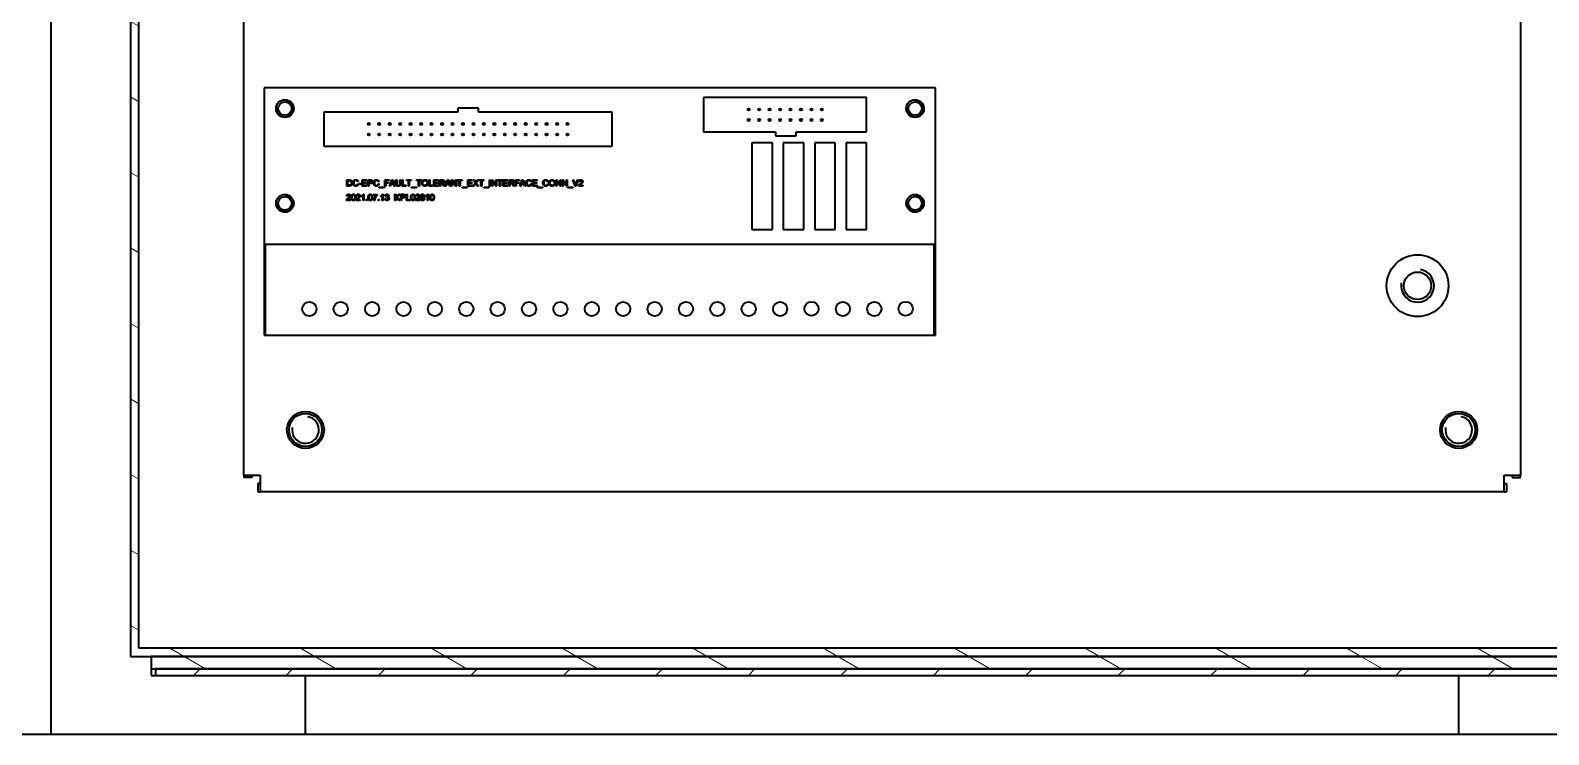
# Model space of a CAD drawing. Header units: millimetres. Extents: x 0 to 5945, y 0 to 4205.
# Drawn here: x 4190.6 to 4559.2, y 2599.4 to 2770.4 of the extents above; entities that cross this region are included whole.
import ezdxf

# ---------------------------------------------------------------- set-up
doc = ezdxf.new("R2010")
doc.units = ezdxf.units.MM
doc.header["$LTSCALE"] = 5
for name, color, linetype, lineweight in [('가시적인 것(ISO)', 3, 'Continuous', 40), ('가시적인 좁은 것(ISO)', 3, 'Continuous', 35), ('해치(ISO)', 7, 'Continuous', 18)]:
    doc.layers.add(name, color=color, linetype=linetype, lineweight=lineweight)
pattern_1 = [(150.00025, (0, 0), (-7.93744, -13.748187), [])]

msp = doc.modelspace()

# ---------------------------------------------------------------- hatches: boundary and pattern name
at = {"layer": '해치(ISO)'}
h = msp.add_hatch(dxfattribs=at)
h.set_pattern_fill('ANSI31', color=256, scale=127, angle=105.000246, style=0)
h.set_pattern_definition(pattern_1)
h.paths.add_polyline_path([(4214.8856, 3298.3703), (4214.8856, 2618.3703), (4219.8856, 2618.3703), (4574.8856, 2618.3703), (4579.8856, 2618.3703), (4579.8856, 3298.3703)])
h.paths.add_polyline_path([(4567.8856, 2661.5226), (4577.8856, 2661.5226), (4577.8856, 2620.3703), (4216.8856, 2620.3703), (4216.8856, 3296.3703), (4577.8856, 3296.3703), (4577.8856, 2675.218), (4567.8856, 2675.218), (4567.8856, 2669.6689), (4577.8856, 2669.6689), (4577.8856, 2667.0716), (4567.8856, 2667.0716)], flags=0)
h = msp.add_hatch(dxfattribs=at)
h.set_pattern_fill('ANSI31', color=256, scale=127, angle=105.000246, style=0)
h.set_pattern_definition(pattern_1)
h.paths.add_polyline_path([(4574.8856, 2615.3703), (4574.8856, 2618.3703), (4219.8856, 2618.3703), (4219.8856, 2615.3703), (4220.9449, 2615.3703), (4573.8264, 2615.3703)])
h = msp.add_hatch(dxfattribs=at)
h.set_pattern_fill('ANSI31', color=256, scale=127, style=0)
h.set_pattern_definition([(45, (0, 0), (-11.22532, 11.22532), [])])
h.paths.add_polyline_path([(4573.8264, 2613.7703), (4573.8264, 2615.3703), (4220.9449, 2615.3703), (4220.9449, 2613.7703)])

# ---------------------------------------------------------------- linework, layer by layer
at = {"layer": '가시적인 것(ISO)'}
for p, q in [((4214.8856, 3298.3703), (4214.8856, 2618.3703)), ((4216.8856, 2620.3703), (4216.8856, 3296.3703)), ((4242.3856, 2662.3703), (4242.3856, 3164.3703)), ((4195.5856, 3133.6873), (4195.5856, 2599.3928)), ((4552.3856, 2791.8703), (4552.3856, 2662.3703)), ((4410.3856, 2756.3703), (4247.3856, 2756.3703)), ((4247.3856, 2756.3703), (4247.3856, 2696.3703)), ((4393.5706, 2754.0613), (4354.0025, 2754.0376)), ((4354.0025, 2754.0376), (4354.0025, 2745.7453)), ((4393.5706, 2745.7428), (4393.5706, 2754.0613)), ((4410.3856, 2696.3703), (4410.3856, 2756.3703)), ((4294.3456, 2750.4978), (4261.8336, 2750.4978)), ((4261.8336, 2750.4978), (4261.8336, 2742.2428)), ((4299.4256, 2751.4503), (4294.3456, 2751.4503)), ((4294.3456, 2751.4503), (4294.3456, 2750.4978)), ((4299.4256, 2750.4978), (4299.4256, 2751.4503)), ((4331.8106, 2750.4978), (4299.4256, 2750.4978)), ((4331.8106, 2742.2428), (4331.8106, 2750.4978)), ((4354.0025, 2745.7453), (4359.2773, 2745.7428)), ((4359.2773, 2745.7428), (4371.4693, 2745.7428)), ((4365.7686, 2743.0484), (4365.7686, 2722.0519)), ((4370.7639, 2743.0484), (4365.7686, 2743.0484)), ((4370.7639, 2722.0519), (4370.7639, 2743.0484)), ((4371.4693, 2745.7428), (4371.4693, 2744.7903)), ((4371.4693, 2744.7903), (4376.5492, 2744.7903)), ((4373.3886, 2743.0484), (4373.3886, 2722.0519)), ((4378.3839, 2743.0484), (4373.3886, 2743.0484)), ((4376.5492, 2745.7428), (4393.5706, 2745.7428)), ((4376.5492, 2744.7903), (4376.5492, 2745.7428)), ((4378.3839, 2722.0519), (4378.3839, 2743.0484)), ((4381.0086, 2743.0484), (4381.0086, 2722.0519)), ((4386.0039, 2743.0484), (4381.0086, 2743.0484)), ((4386.0039, 2722.0519), (4386.0039, 2743.0484)), ((4388.6286, 2743.0484), (4388.6286, 2722.0519)), ((4393.6239, 2743.0484), (4388.6286, 2743.0484)), ((4393.6239, 2722.0519), (4393.6239, 2743.0484)), ((4261.8336, 2742.2428), (4331.8106, 2742.2428)), ((4267.4468, 2732.5703), (4267.4468, 2734.0703)), ((4267.4468, 2734.0703), (4267.9636, 2734.0703)), ((4267.9888, 2732.5703), (4267.4468, 2732.5703)), ((4267.6458, 2733.8931), (4267.9613, 2733.8931)), ((4267.6458, 2732.7475), (4267.6458, 2733.8931)), ((4267.9659, 2732.7475), (4267.6458, 2732.7475)), ((4270.2045, 2733.6598), (4270.009, 2733.6129)), ((4270.0307, 2733.0973), (4270.2296, 2733.047)), ((4270.3782, 2733.0207), (4270.3782, 2733.2059)), ((4270.3782, 2733.2059), (4270.9453, 2733.2059)), ((4270.9453, 2733.0207), (4270.3782, 2733.0207)), ((4270.9453, 2733.2059), (4270.9453, 2733.0207)), ((4271.1763, 2732.5703), (4271.1763, 2734.0703)), ((4271.1763, 2734.0703), (4272.2624, 2734.0703)), ((4272.2967, 2732.5703), (4271.1763, 2732.5703)), ((4271.3752, 2733.8931), (4271.3752, 2733.4346)), ((4272.2624, 2733.8931), (4271.3752, 2733.8931)), ((4271.3752, 2733.4346), (4272.2064, 2733.4346)), ((4271.3752, 2733.2574), (4271.3752, 2732.7475)), ((4272.2064, 2733.2574), (4271.3752, 2733.2574)), ((4271.3752, 2732.7475), (4272.2967, 2732.7475)), ((4272.2064, 2733.4346), (4272.2064, 2733.2574)), ((4272.2624, 2734.0703), (4272.2624, 2733.8931)), ((4272.2967, 2732.7475), (4272.2967, 2732.5703)), ((4272.5699, 2732.5703), (4272.5699, 2734.0703)), ((4272.5699, 2734.0703), (4273.1359, 2734.0703)), ((4272.7689, 2732.5703), (4272.5699, 2732.5703)), ((4272.7689, 2733.8931), (4273.153, 2733.8931)), ((4272.7689, 2733.3568), (4272.7689, 2733.8931)), ((4273.1564, 2733.3568), (4272.7689, 2733.3568)), ((4272.7689, 2733.1796), (4272.7689, 2732.5703)), ((4273.1542, 2733.1796), (4272.7689, 2733.1796)), ((4275.2121, 2733.6598), (4275.0166, 2733.6129)), ((4275.0383, 2733.0973), (4275.2372, 2733.047)), ((4275.2887, 2732.1541), (4275.2887, 2732.2867)), ((4275.2887, 2732.2867), (4276.5097, 2732.2867)), ((4276.5097, 2732.1541), (4275.2887, 2732.1541)), ((4276.5097, 2732.2867), (4276.5097, 2732.1541)), ((4276.6572, 2732.5703), (4276.6572, 2734.0703)), ((4276.6572, 2734.0703), (4277.6702, 2734.0703)), ((4276.8561, 2732.5703), (4276.6572, 2732.5703)), ((4276.8561, 2733.8931), (4276.8561, 2733.4289)), ((4277.6702, 2733.8931), (4276.8561, 2733.8931)), ((4276.8561, 2733.4289), (4277.5604, 2733.4289)), ((4276.8561, 2733.2517), (4276.8561, 2732.5703)), ((4277.5604, 2733.2517), (4276.8561, 2733.2517)), ((4277.5604, 2733.4289), (4277.5604, 2733.2517)), ((4277.6702, 2734.0703), (4277.6702, 2733.8931)), ((4277.7639, 2732.5703), (4278.3401, 2734.0703)), ((4277.9743, 2732.5703), (4277.7639, 2732.5703)), ((4278.1389, 2733.0242), (4277.9743, 2732.5703)), ((4278.7677, 2733.0242), (4278.1389, 2733.0242)), ((4278.1961, 2733.1854), (4278.3619, 2733.6255)), ((4278.706, 2733.1854), (4278.1961, 2733.1854)), ((4278.3401, 2734.0703), (4278.5551, 2734.0703)), ((4278.5482, 2733.6015), (4278.706, 2733.1854)), ((4278.5551, 2734.0703), (4279.1679, 2732.5703)), ((4278.9415, 2732.5703), (4278.7677, 2733.0242)), ((4279.1679, 2732.5703), (4278.9415, 2732.5703)), ((4279.3291, 2734.0703), (4279.528, 2734.0703)), ((4279.3291, 2733.2036), (4279.3291, 2734.0703)), ((4279.528, 2734.0703), (4279.528, 2733.2048)), ((4280.31, 2734.0703), (4280.509, 2734.0703)), ((4280.31, 2733.2048), (4280.31, 2734.0703)), ((4280.509, 2734.0703), (4280.509, 2733.2036)), ((4280.8314, 2732.5703), (4280.8314, 2734.0703)), ((4280.8314, 2734.0703), (4281.0303, 2734.0703)), ((4281.7689, 2732.5703), (4280.8314, 2732.5703)), ((4281.0303, 2734.0703), (4281.0303, 2732.7475)), ((4281.0303, 2732.7475), (4281.7689, 2732.7475)), ((4281.7689, 2732.7475), (4281.7689, 2732.5703)), ((4281.8923, 2734.0703), (4283.0814, 2734.0703)), ((4281.8923, 2733.8931), (4281.8923, 2734.0703)), ((4282.3862, 2733.8931), (4281.8923, 2733.8931)), ((4282.3862, 2732.5703), (4282.3862, 2733.8931)), ((4282.5852, 2732.5703), (4282.3862, 2732.5703)), ((4282.5852, 2733.8931), (4282.5852, 2732.5703)), ((4283.0814, 2733.8931), (4282.5852, 2733.8931)), ((4283.0814, 2734.0703), (4283.0814, 2733.8931)), ((4283.0917, 2732.1541), (4283.0917, 2732.2867)), ((4283.0917, 2732.2867), (4284.3127, 2732.2867)), ((4284.3127, 2732.1541), (4283.0917, 2732.1541)), ((4284.3127, 2732.2867), (4284.3127, 2732.1541)), ((4284.3378, 2734.0703), (4285.5269, 2734.0703)), ((4284.3378, 2733.8931), (4284.3378, 2734.0703)), ((4284.8318, 2733.8931), (4284.3378, 2733.8931)), ((4284.8318, 2732.5703), (4284.8318, 2733.8931)), ((4285.0307, 2732.5703), (4284.8318, 2732.5703)), ((4285.0307, 2733.8931), (4285.0307, 2732.5703)), ((4285.5269, 2733.8931), (4285.0307, 2733.8931)), ((4285.5269, 2734.0703), (4285.5269, 2733.8931)), ((4287.3527, 2732.5703), (4287.3527, 2734.0703)), ((4287.3527, 2734.0703), (4287.5516, 2734.0703)), ((4288.2902, 2732.5703), (4287.3527, 2732.5703)), ((4287.5516, 2734.0703), (4287.5516, 2732.7475)), ((4287.5516, 2732.7475), (4288.2902, 2732.7475)), ((4288.2902, 2732.7475), (4288.2902, 2732.5703)), ((4288.5303, 2732.5703), (4288.5303, 2734.0703)), ((4288.5303, 2734.0703), (4289.6164, 2734.0703)), ((4289.6507, 2732.5703), (4288.5303, 2732.5703)), ((4288.7292, 2733.8931), (4288.7292, 2733.4346)), ((4289.6164, 2733.8931), (4288.7292, 2733.8931)), ((4288.7292, 2733.4346), (4289.5604, 2733.4346)), ((4288.7292, 2733.2574), (4288.7292, 2732.7475)), ((4289.5604, 2733.2574), (4288.7292, 2733.2574)), ((4288.7292, 2732.7475), (4289.6507, 2732.7475)), ((4289.5604, 2733.4346), (4289.5604, 2733.2574)), ((4289.6164, 2734.0703), (4289.6164, 2733.8931)), ((4289.6507, 2732.7475), (4289.6507, 2732.5703)), ((4289.9274, 2732.5703), (4289.9274, 2734.0703)), ((4289.9274, 2734.0703), (4290.5928, 2734.0703)), ((4290.1263, 2732.5703), (4289.9274, 2732.5703)), ((4290.1263, 2733.9045), (4290.6008, 2733.9045)), ((4290.1263, 2733.4083), (4290.1263, 2733.9045)), ((4290.5528, 2733.4083), (4290.1263, 2733.4083)), ((4290.1263, 2733.2368), (4290.1263, 2732.5703)), ((4290.3561, 2733.2368), (4290.1263, 2733.2368)), ((4290.9998, 2732.5703), (4290.8009, 2732.8824)), ((4290.9884, 2732.9784), (4291.2479, 2732.5703)), ((4291.2479, 2732.5703), (4290.9998, 2732.5703)), ((4291.2742, 2732.5703), (4291.8504, 2734.0703)), ((4291.4846, 2732.5703), (4291.2742, 2732.5703)), ((4291.6492, 2733.0242), (4291.4846, 2732.5703)), ((4292.278, 2733.0242), (4291.6492, 2733.0242)), ((4291.7064, 2733.1854), (4291.8721, 2733.6255)), ((4292.2163, 2733.1854), (4291.7064, 2733.1854)), ((4291.8504, 2734.0703), (4292.0654, 2734.0703)), ((4292.0585, 2733.6015), (4292.2163, 2733.1854)), ((4292.0654, 2734.0703), (4292.6782, 2732.5703)), ((4292.4518, 2732.5703), (4292.278, 2733.0242)), ((4292.6782, 2732.5703), (4292.4518, 2732.5703)), ((4292.8348, 2732.5703), (4292.8348, 2734.0703)), ((4292.8348, 2734.0703), (4293.0383, 2734.0703)), ((4293.0246, 2732.5703), (4292.8348, 2732.5703)), ((4293.0246, 2733.7479), (4293.0246, 2732.5703)), ((4293.8135, 2732.5703), (4293.0246, 2733.7479)), ((4293.0383, 2734.0703), (4293.8272, 2732.8927)), ((4294.017, 2732.5703), (4293.8135, 2732.5703)), ((4293.8272, 2734.0703), (4294.017, 2734.0703)), ((4293.8272, 2732.8927), (4293.8272, 2734.0703)), ((4294.017, 2734.0703), (4294.017, 2732.5703)), ((4294.2376, 2734.0703), (4295.4266, 2734.0703)), ((4294.2376, 2733.8931), (4294.2376, 2734.0703)), ((4294.7315, 2733.8931), (4294.2376, 2733.8931)), ((4294.7315, 2732.5703), (4294.7315, 2733.8931)), ((4294.9305, 2732.5703), (4294.7315, 2732.5703)), ((4294.9305, 2733.8931), (4294.9305, 2732.5703)), ((4295.4266, 2733.8931), (4294.9305, 2733.8931)), ((4295.4266, 2734.0703), (4295.4266, 2733.8931)), ((4295.4369, 2732.1541), (4295.4369, 2732.2867)), ((4295.4369, 2732.2867), (4296.658, 2732.2867)), ((4296.658, 2732.1541), (4295.4369, 2732.1541)), ((4296.658, 2732.2867), (4296.658, 2732.1541)), ((4296.7997, 2732.5703), (4296.7997, 2734.0703)), ((4296.7997, 2734.0703), (4297.8859, 2734.0703)), ((4297.9202, 2732.5703), (4296.7997, 2732.5703)), ((4296.9987, 2733.8931), (4296.9987, 2733.4346)), ((4297.8859, 2733.8931), (4296.9987, 2733.8931)), ((4296.9987, 2733.4346), (4297.8298, 2733.4346)), ((4296.9987, 2733.2574), (4296.9987, 2732.7475)), ((4297.8298, 2733.2574), (4296.9987, 2733.2574)), ((4296.9987, 2732.7475), (4297.9202, 2732.7475)), ((4297.8298, 2733.4346), (4297.8298, 2733.2574)), ((4297.8859, 2734.0703), (4297.8859, 2733.8931)), ((4297.9202, 2732.7475), (4297.9202, 2732.5703)), ((4298.0414, 2732.5703), (4298.621, 2733.3477)), ((4298.2803, 2732.5703), (4298.0414, 2732.5703)), ((4298.11, 2734.0703), (4298.3455, 2734.0703)), ((4298.621, 2733.3477), (4298.11, 2734.0703)), ((4298.6599, 2733.0905), (4298.2803, 2732.5703)), ((4298.3455, 2734.0703), (4298.6199, 2733.6861)), ((4299.1732, 2732.5703), (4298.7936, 2733.1053)), ((4299.3756, 2734.0703), (4298.8554, 2733.3568)), ((4298.8554, 2733.3568), (4299.4167, 2732.5703)), ((4298.86, 2733.6713), (4299.1595, 2734.0703)), ((4299.1595, 2734.0703), (4299.3756, 2734.0703)), ((4299.4167, 2732.5703), (4299.1732, 2732.5703)), ((4299.4796, 2734.0703), (4300.6686, 2734.0703)), ((4299.4796, 2733.8931), (4299.4796, 2734.0703)), ((4299.9735, 2733.8931), (4299.4796, 2733.8931)), ((4299.9735, 2732.5703), (4299.9735, 2733.8931)), ((4300.1725, 2732.5703), (4299.9735, 2732.5703)), ((4300.1725, 2733.8931), (4300.1725, 2732.5703)), ((4300.6686, 2733.8931), (4300.1725, 2733.8931)), ((4300.6686, 2734.0703), (4300.6686, 2733.8931)), ((4300.6789, 2732.1541), (4300.6789, 2732.2867)), ((4300.6789, 2732.2867), (4301.9, 2732.2867)), ((4301.9, 2732.1541), (4300.6789, 2732.1541)), ((4301.9, 2732.2867), (4301.9, 2732.1541)), ((4302.0715, 2732.5703), (4302.0715, 2734.0703)), ((4302.0715, 2734.0703), (4302.2704, 2734.0703)), ((4302.2704, 2732.5703), (4302.0715, 2732.5703)), ((4302.2704, 2734.0703), (4302.2704, 2732.5703)), ((4302.618, 2732.5703), (4302.618, 2734.0703)), ((4302.618, 2734.0703), (4302.8215, 2734.0703)), ((4302.8077, 2732.5703), (4302.618, 2732.5703)), ((4302.8077, 2733.7479), (4302.8077, 2732.5703)), ((4303.5966, 2732.5703), (4302.8077, 2733.7479)), ((4302.8215, 2734.0703), (4303.6103, 2732.8927)), ((4303.8001, 2732.5703), (4303.5966, 2732.5703)), ((4303.6103, 2734.0703), (4303.8001, 2734.0703)), ((4303.6103, 2732.8927), (4303.6103, 2734.0703)), ((4303.8001, 2734.0703), (4303.8001, 2732.5703)), ((4304.0208, 2734.0703), (4305.2098, 2734.0703)), ((4304.0208, 2733.8931), (4304.0208, 2734.0703)), ((4304.5147, 2733.8931), (4304.0208, 2733.8931)), ((4304.5147, 2732.5703), (4304.5147, 2733.8931)), ((4304.7136, 2732.5703), (4304.5147, 2732.5703)), ((4304.7136, 2733.8931), (4304.7136, 2732.5703)), ((4305.2098, 2733.8931), (4304.7136, 2733.8931)), ((4305.2098, 2734.0703), (4305.2098, 2733.8931)), ((4305.4179, 2732.5703), (4305.4179, 2734.0703)), ((4305.4179, 2734.0703), (4306.504, 2734.0703)), ((4306.5383, 2732.5703), (4305.4179, 2732.5703)), ((4305.6168, 2733.8931), (4305.6168, 2733.4346)), ((4306.504, 2733.8931), (4305.6168, 2733.8931)), ((4305.6168, 2733.4346), (4306.448, 2733.4346)), ((4305.6168, 2733.2574), (4305.6168, 2732.7475)), ((4306.448, 2733.2574), (4305.6168, 2733.2574)), ((4305.6168, 2732.7475), (4306.5383, 2732.7475)), ((4306.448, 2733.4346), (4306.448, 2733.2574)), ((4306.504, 2734.0703), (4306.504, 2733.8931)), ((4306.5383, 2732.7475), (4306.5383, 2732.5703)), ((4306.815, 2732.5703), (4306.815, 2734.0703)), ((4306.815, 2734.0703), (4307.4804, 2734.0703)), ((4307.0139, 2732.5703), (4306.815, 2732.5703)), ((4307.0139, 2733.9045), (4307.4884, 2733.9045)), ((4307.0139, 2733.4083), (4307.0139, 2733.9045)), ((4307.4404, 2733.4083), (4307.0139, 2733.4083)), ((4307.0139, 2733.2368), (4307.0139, 2732.5703)), ((4307.2437, 2733.2368), (4307.0139, 2733.2368)), ((4307.8874, 2732.5703), (4307.6885, 2732.8824)), ((4307.876, 2732.9784), (4308.1355, 2732.5703)), ((4308.1355, 2732.5703), (4307.8874, 2732.5703)), ((4308.3356, 2732.5703), (4308.3356, 2734.0703)), ((4308.3356, 2734.0703), (4309.3485, 2734.0703)), ((4308.5345, 2732.5703), (4308.3356, 2732.5703)), ((4308.5345, 2733.8931), (4308.5345, 2733.4289)), ((4309.3485, 2733.8931), (4308.5345, 2733.8931)), ((4308.5345, 2733.4289), (4309.2388, 2733.4289)), ((4308.5345, 2733.2517), (4308.5345, 2732.5703)), ((4309.2388, 2733.2517), (4308.5345, 2733.2517)), ((4309.2388, 2733.4289), (4309.2388, 2733.2517)), ((4309.3485, 2734.0703), (4309.3485, 2733.8931)), ((4309.4423, 2732.5703), (4310.0185, 2734.0703)), ((4309.6526, 2732.5703), (4309.4423, 2732.5703)), ((4309.8173, 2733.0242), (4309.6526, 2732.5703)), ((4310.4461, 2733.0242), (4309.8173, 2733.0242)), ((4309.8744, 2733.1854), (4310.0402, 2733.6255)), ((4310.3843, 2733.1854), (4309.8744, 2733.1854)), ((4310.0185, 2734.0703), (4310.2334, 2734.0703)), ((4310.2266, 2733.6015), (4310.3843, 2733.1854)), ((4310.2334, 2734.0703), (4310.8462, 2732.5703)), ((4310.6199, 2732.5703), (4310.4461, 2733.0242)), ((4310.8462, 2732.5703), (4310.6199, 2732.5703)), ((4312.2479, 2733.6598), (4312.0524, 2733.6129)), ((4312.0741, 2733.0973), (4312.2731, 2733.047)), ((4312.5223, 2732.5703), (4312.5223, 2734.0703)), ((4312.5223, 2734.0703), (4313.6084, 2734.0703)), ((4313.6427, 2732.5703), (4312.5223, 2732.5703)), ((4312.7212, 2733.8931), (4312.7212, 2733.4346)), ((4313.6084, 2733.8931), (4312.7212, 2733.8931)), ((4312.7212, 2733.4346), (4313.5524, 2733.4346)), ((4312.7212, 2733.2574), (4312.7212, 2732.7475)), ((4313.5524, 2733.2574), (4312.7212, 2733.2574)), ((4312.7212, 2732.7475), (4313.6427, 2732.7475)), ((4313.5524, 2733.4346), (4313.5524, 2733.2574)), ((4313.6084, 2734.0703), (4313.6084, 2733.8931)), ((4313.6427, 2732.7475), (4313.6427, 2732.5703)), ((4313.7228, 2732.1541), (4313.7228, 2732.2867)), ((4313.7228, 2732.2867), (4314.9438, 2732.2867)), ((4314.9438, 2732.1541), (4313.7228, 2732.1541)), ((4314.9438, 2732.2867), (4314.9438, 2732.1541)), ((4316.3249, 2733.6598), (4316.1294, 2733.6129)), ((4316.1511, 2733.0973), (4316.35, 2733.047)), ((4318.2239, 2732.5703), (4318.2239, 2734.0703)), ((4318.2239, 2734.0703), (4318.4274, 2734.0703)), ((4318.4137, 2732.5703), (4318.2239, 2732.5703)), ((4318.4137, 2733.7479), (4318.4137, 2732.5703)), ((4319.2026, 2732.5703), (4318.4137, 2733.7479)), ((4318.4274, 2734.0703), (4319.2163, 2732.8927)), ((4319.4061, 2732.5703), (4319.2026, 2732.5703)), ((4319.2163, 2734.0703), (4319.4061, 2734.0703)), ((4319.2163, 2732.8927), (4319.2163, 2734.0703)), ((4319.4061, 2734.0703), (4319.4061, 2732.5703)), ((4319.7376, 2732.5703), (4319.7376, 2734.0703)), ((4319.7376, 2734.0703), (4319.9411, 2734.0703)), ((4319.9274, 2732.5703), (4319.7376, 2732.5703)), ((4319.9274, 2733.7479), (4319.9274, 2732.5703)), ((4320.7163, 2732.5703), (4319.9274, 2733.7479)), ((4319.9411, 2734.0703), (4320.73, 2732.8927)), ((4320.9198, 2732.5703), (4320.7163, 2732.5703)), ((4320.73, 2734.0703), (4320.9198, 2734.0703)), ((4320.73, 2732.8927), (4320.73, 2734.0703)), ((4320.9198, 2734.0703), (4320.9198, 2732.5703)), ((4321.0593, 2732.1541), (4321.0593, 2732.2867)), ((4321.0593, 2732.2867), (4322.2803, 2732.2867)), ((4322.2803, 2732.1541), (4321.0593, 2732.1541)), ((4322.8451, 2732.5703), (4322.2654, 2734.0703)), ((4322.2654, 2734.0703), (4322.4804, 2734.0703)), ((4322.2803, 2732.2867), (4322.2803, 2732.1541)), ((4322.4804, 2734.0703), (4322.8702, 2732.9807)), ((4323.0497, 2732.5703), (4322.8451, 2732.5703)), ((4323.0292, 2732.9807), (4323.435, 2734.0703)), ((4323.6374, 2734.0703), (4323.0497, 2732.5703)), ((4323.435, 2734.0703), (4323.6374, 2734.0703)), ((4324.7087, 2732.5703), (4323.7174, 2732.5703)), ((4323.9415, 2733.6232), (4323.7517, 2733.6427)), ((4323.9735, 2732.7475), (4324.7087, 2732.7475)), ((4324.7087, 2732.7475), (4324.7087, 2732.5703)), ((4268.3398, 2729.0703), (4267.3485, 2729.0703)), ((4267.5726, 2730.1232), (4267.3828, 2730.1427)), ((4267.6046, 2729.2475), (4268.3398, 2729.2475)), ((4268.3398, 2729.2475), (4268.3398, 2729.0703)), ((4270.6698, 2729.0703), (4269.6785, 2729.0703)), ((4269.9026, 2730.1232), (4269.7128, 2730.1427)), ((4269.9346, 2729.2475), (4270.6698, 2729.2475)), ((4270.6698, 2729.2475), (4270.6698, 2729.0703)), ((4271.0082, 2730.0215), (4271.0082, 2730.1998)), ((4271.3763, 2729.0703), (4271.3763, 2730.2433)), ((4271.5604, 2729.0703), (4271.3763, 2729.0703)), ((4271.4415, 2730.576), (4271.5604, 2730.576)), ((4271.5604, 2730.576), (4271.5604, 2729.0703)), ((4272.1355, 2729.0703), (4272.1355, 2729.2795)), ((4272.1355, 2729.2795), (4272.3447, 2729.2795)), ((4272.3447, 2729.0703), (4272.1355, 2729.0703)), ((4272.3447, 2729.2795), (4272.3447, 2729.0703)), ((4273.7921, 2730.3736), (4273.7921, 2730.5508)), ((4273.7921, 2730.5508), (4274.7628, 2730.5508)), ((4274.5261, 2730.3736), (4273.7921, 2730.3736)), ((4274.1911, 2729.0703), (4274.0013, 2729.0703)), ((4274.7628, 2730.5508), (4274.7628, 2730.4079)), ((4275.0475, 2729.0703), (4275.0475, 2729.2795)), ((4275.0475, 2729.2795), (4275.2567, 2729.2795)), ((4275.2567, 2729.0703), (4275.0475, 2729.0703)), ((4275.2567, 2729.2795), (4275.2567, 2729.0703)), ((4275.6671, 2730.0215), (4275.6671, 2730.1998)), ((4276.0353, 2729.0703), (4276.0353, 2730.2433)), ((4276.2193, 2729.0703), (4276.0353, 2729.0703)), ((4276.1004, 2730.576), (4276.2193, 2730.576)), ((4276.2193, 2730.576), (4276.2193, 2729.0703)), ((4276.6926, 2729.4681), (4276.8767, 2729.4921)), ((4276.895, 2730.1541), (4276.7109, 2730.1873)), ((4277.0562, 2729.7814), (4277.0757, 2729.9426)), ((4279.0867, 2729.0703), (4279.0867, 2730.5703)), ((4279.0867, 2730.5703), (4279.2856, 2730.5703)), ((4279.2856, 2729.0703), (4279.0867, 2729.0703)), ((4279.2856, 2729.8271), (4280.0311, 2730.5703)), ((4279.2856, 2730.5703), (4279.2856, 2729.8271)), ((4279.5314, 2729.8283), (4279.2856, 2729.5905)), ((4279.2856, 2729.5905), (4279.2856, 2729.0703)), ((4280.0654, 2729.0703), (4279.5314, 2729.8283)), ((4280.2997, 2730.5703), (4279.6709, 2729.962)), ((4279.6709, 2729.962), (4280.3272, 2729.0703)), ((4280.0311, 2730.5703), (4280.2997, 2730.5703)), ((4280.3272, 2729.0703), (4280.0654, 2729.0703)), ((4280.493, 2729.0703), (4280.493, 2730.5703)), ((4280.493, 2730.5703), (4281.0589, 2730.5703)), ((4280.6919, 2729.0703), (4280.493, 2729.0703)), ((4280.6919, 2730.3931), (4281.076, 2730.3931)), ((4280.6919, 2729.8568), (4280.6919, 2730.3931)), ((4281.0795, 2729.8568), (4280.6919, 2729.8568)), ((4280.6919, 2729.6796), (4280.6919, 2729.0703)), ((4281.0772, 2729.6796), (4280.6919, 2729.6796)), ((4281.8832, 2729.0703), (4281.8832, 2730.5703)), ((4281.8832, 2730.5703), (4282.0821, 2730.5703)), ((4282.8207, 2729.0703), (4281.8832, 2729.0703)), ((4282.0821, 2730.5703), (4282.0821, 2729.2475)), ((4282.0821, 2729.2475), (4282.8207, 2729.2475)), ((4282.8207, 2729.2475), (4282.8207, 2729.0703)), ((4285.1141, 2729.0703), (4284.1229, 2729.0703)), ((4284.347, 2730.1232), (4284.1572, 2730.1427)), ((4284.379, 2729.2475), (4285.1141, 2729.2475)), ((4285.1141, 2729.2475), (4285.1141, 2729.0703)), ((4286.6176, 2730.0215), (4286.6176, 2730.1998)), ((4286.9857, 2729.0703), (4286.9857, 2730.2433)), ((4287.1698, 2729.0703), (4286.9857, 2729.0703)), ((4287.0509, 2730.576), (4287.1698, 2730.576)), ((4287.1698, 2730.576), (4287.1698, 2729.0703)), ((4365.7686, 2722.0519), (4370.7639, 2722.0519)), ((4373.3886, 2722.0519), (4378.3839, 2722.0519)), ((4381.0086, 2722.0519), (4386.0039, 2722.0519)), ((4388.6286, 2722.0519), (4393.6239, 2722.0519)), ((4410.0044, 2718.37), (4247.6057, 2718.37)), ((4247.6057, 2718.37), (4247.6057, 2696.3703)), ((4410.0044, 2696.3703), (4410.0044, 2718.37)), ((4247.3856, 2696.3703), (4247.6057, 2696.3703)), ((4247.6057, 2696.3703), (4410.0044, 2696.3703)), ((4410.0044, 2696.3703), (4410.3856, 2696.3703)), ((4242.3856, 2662.3703), (4246.3856, 2662.3703)), ((4242.3856, 2662.3703), (4242.3856, 2661.7845)), ((4244.3856, 2661.7845), (4242.3856, 2661.7845)), ((4244.3856, 2662.3703), (4244.3856, 2661.7845)), ((4246.3856, 2662.3703), (4246.3856, 2658.3703)), ((4548.3856, 2662.3703), (4552.3856, 2662.3703)), ((4548.3856, 2658.3703), (4548.3856, 2662.3703)), ((4550.3856, 2662.3703), (4550.3856, 2661.7845)), ((4550.3856, 2661.7845), (4552.3856, 2661.7845)), ((4552.3856, 2661.7845), (4552.3856, 2662.3703)), ((4246.3856, 2660.3703), (4245.7999, 2660.3703)), ((4245.7999, 2660.3703), (4245.7999, 2658.3703)), ((4245.7999, 2658.3703), (4246.3856, 2658.3703)), ((4548.3856, 2658.3703), (4246.3856, 2658.3703)), ((4548.3856, 2660.3703), (4548.9714, 2660.3703)), ((4548.3856, 2658.3703), (4548.9714, 2658.3703)), ((4548.9714, 2660.3703), (4548.9714, 2658.3703)), ((4214.8856, 2618.3703), (4579.8856, 2618.3703)), ((4577.8856, 2620.3703), (4216.8856, 2620.3703)), ((4574.8856, 2618.3703), (4219.8856, 2618.3703)), ((4219.8856, 2618.3703), (4219.8856, 2615.3703)), ((4219.8856, 2615.3703), (4574.8856, 2615.3703)), ((4219.8856, 2615.3703), (4219.8856, 2613.7703)), ((4219.8856, 2613.7703), (4220.9449, 2613.7703)), ((4573.8264, 2615.3703), (4220.9449, 2615.3703)), ((4220.9449, 2615.3703), (4220.9449, 2613.7703)), ((4220.9449, 2613.7703), (4573.8264, 2613.7703)), ((4257.3856, 2599.3928), (4257.3856, 2613.7703)), ((4537.3856, 2599.3928), (4537.3856, 2613.7703)), ((4195.5856, 2599.3928), (4185.5856, 2599.3928)), ((4257.3856, 2599.3928), (4195.5856, 2599.3928)), ((4537.3856, 2599.3928), (4257.3856, 2599.3928)), ((4599.1856, 2599.3928), (4537.3856, 2599.3928))]:
    msp.add_line(p, q, dxfattribs=at)
for centre, radius in [((4252.3856, 2751.3703), 2.15), ((4252.3856, 2751.3703), 1.621), ((4364.9923, 2751.1403), 0.25), ((4367.5323, 2751.1403), 0.25), ((4370.0723, 2751.1403), 0.25), ((4372.6123, 2751.1403), 0.25), ((4375.1522, 2751.1403), 0.25), ((4377.6922, 2751.1403), 0.25), ((4380.2322, 2751.1403), 0.25), ((4382.7722, 2751.1403), 0.25), ((4405.3856, 2751.3703), 2.15), ((4405.3856, 2751.3703), 1.621), ((4272.7556, 2747.6403), 0.25), ((4275.2956, 2747.6403), 0.25), ((4277.8356, 2747.6403), 0.25), ((4280.3756, 2747.6403), 0.25), ((4282.9156, 2747.6403), 0.25), ((4285.4556, 2747.6403), 0.25), ((4287.9956, 2747.6403), 0.25), ((4290.5356, 2747.6403), 0.25), ((4293.0756, 2747.6403), 0.25), ((4295.6156, 2747.6403), 0.25), ((4298.1556, 2747.6403), 0.25), ((4300.6956, 2747.6403), 0.25), ((4303.2356, 2747.6403), 0.25), ((4305.7756, 2747.6403), 0.25), ((4308.3156, 2747.6403), 0.25), ((4310.8556, 2747.6403), 0.25), ((4313.3956, 2747.6403), 0.25), ((4315.9356, 2747.6403), 0.25), ((4318.4756, 2747.6403), 0.25), ((4321.0156, 2747.6403), 0.25), ((4364.9923, 2748.6003), 0.25), ((4367.5323, 2748.6003), 0.25), ((4370.0723, 2748.6003), 0.25), ((4372.6123, 2748.6003), 0.25), ((4375.1522, 2748.6003), 0.25), ((4377.6922, 2748.6003), 0.25), ((4380.2322, 2748.6003), 0.25), ((4382.7722, 2748.6003), 0.25), ((4272.7556, 2745.1003), 0.25), ((4275.2956, 2745.1003), 0.25), ((4277.8356, 2745.1003), 0.25), ((4280.3756, 2745.1003), 0.25), ((4282.9156, 2745.1003), 0.25), ((4285.4556, 2745.1003), 0.25), ((4287.9956, 2745.1003), 0.25), ((4290.5356, 2745.1003), 0.25), ((4293.0756, 2745.1003), 0.25), ((4295.6156, 2745.1003), 0.25), ((4298.1556, 2745.1003), 0.25), ((4300.6956, 2745.1003), 0.25), ((4303.2356, 2745.1003), 0.25), ((4305.7756, 2745.1003), 0.25), ((4308.3156, 2745.1003), 0.25), ((4310.8556, 2745.1003), 0.25), ((4313.3956, 2745.1003), 0.25), ((4315.9356, 2745.1003), 0.25), ((4318.4756, 2745.1003), 0.25), ((4321.0156, 2745.1003), 0.25), ((4252.3856, 2728.3703), 2.15), ((4252.3856, 2728.3703), 1.621), ((4405.3856, 2728.3703), 2.15), ((4405.3856, 2728.3703), 1.621), ((4527.3856, 2708.3703), 7.5), ((4527.3856, 2708.3703), 3.3235), ((4258.3207, 2702.7207), 1.721), ((4265.9407, 2702.7207), 1.721), ((4273.5607, 2702.7207), 1.721), ((4281.1807, 2702.7207), 1.721), ((4288.8007, 2702.7207), 1.721), ((4296.4207, 2702.7207), 1.721), ((4304.0407, 2702.7207), 1.721), ((4311.6607, 2702.7207), 1.721), ((4319.2803, 2702.7207), 1.721), ((4326.9003, 2702.7207), 1.721), ((4334.5203, 2702.7207), 1.721), ((4342.1403, 2702.7207), 1.721), ((4349.7603, 2702.7207), 1.721), ((4357.3803, 2702.7207), 1.721), ((4365.0003, 2702.7207), 1.721), ((4372.6203, 2702.7207), 1.721), ((4380.2403, 2702.7706), 1.721), ((4387.8603, 2702.7207), 1.721), ((4395.4803, 2702.7207), 1.721), ((4403.1003, 2702.7706), 1.721), ((4257.3856, 2673.3703), 4.5), ((4257.3856, 2673.3703), 4), ((4537.3856, 2673.3703), 4.5), ((4537.3856, 2673.3703), 4)]:
    msp.add_circle(centre, radius, dxfattribs=at)
for points in [[(4267.9613, 2733.8931), (4268.1374, 2733.8931), (4268.2174, 2733.8622)], [(4267.9636, 2734.0703), (4268.1385, 2734.0703), (4268.2311, 2734.0485)], [(4268.3329, 2732.8527), (4268.2837, 2732.8024), (4268.1145, 2732.7475), (4267.9659, 2732.7475)], [(4268.6873, 2733.3283), (4268.6873, 2733.1579), (4268.6073, 2732.8938), (4268.4827, 2732.7212), (4268.334, 2732.6217), (4268.1248, 2732.5703), (4267.9888, 2732.5703)], [(4268.2174, 2733.8622), (4268.3283, 2733.8199), (4268.4827, 2733.5672), (4268.4827, 2733.3317)], [(4268.2311, 2734.0485), (4268.3603, 2734.0188), (4268.4507, 2733.9411)], [(4268.4827, 2733.3317), (4268.4827, 2733.1613), (4268.4038, 2732.9235), (4268.3329, 2732.8527)], [(4268.4507, 2733.9411), (4268.5696, 2733.8416), (4268.6873, 2733.5295), (4268.6873, 2733.3283)], [(4268.9034, 2733.3317), (4268.9034, 2733.5661), (4269.0829, 2733.9159), (4269.4133, 2734.0966), (4269.6122, 2734.0966)], [(4269.6088, 2732.5451), (4269.3664, 2732.5451), (4269.0623, 2732.7429), (4268.9034, 2733.1168), (4268.9034, 2733.3317)], [(4269.6077, 2733.9262), (4269.435, 2733.9262), (4269.2018, 2733.7604), (4269.108, 2733.4815), (4269.108, 2733.3328)], [(4269.108, 2733.3328), (4269.108, 2733.1419), (4269.2201, 2732.8561), (4269.4545, 2732.7155), (4269.5917, 2732.7155)], [(4269.5917, 2732.7155), (4269.7586, 2732.7155), (4269.9895, 2732.9075), (4270.0307, 2733.0973)], [(4270.009, 2733.6129), (4269.9564, 2733.7764), (4269.7586, 2733.9262), (4269.6077, 2733.9262)], [(4270.2296, 2733.047), (4270.1667, 2732.8024), (4269.8432, 2732.5451), (4269.6088, 2732.5451)], [(4269.6122, 2734.0966), (4269.8375, 2734.0966), (4270.1439, 2733.8668), (4270.2045, 2733.6598)], [(4273.1359, 2734.0703), (4273.2856, 2734.0703), (4273.3645, 2734.0554)], [(4273.153, 2733.8931), (4273.2879, 2733.8931), (4273.3382, 2733.8793)], [(4273.7155, 2733.6358), (4273.7155, 2733.4449), (4273.472, 2733.1796), (4273.1542, 2733.1796)], [(4273.5109, 2733.6301), (4273.5109, 2733.4998), (4273.3497, 2733.3568), (4273.1564, 2733.3568)], [(4273.3382, 2733.8793), (4273.416, 2733.8588), (4273.5109, 2733.7238), (4273.5109, 2733.6301)], [(4273.3645, 2734.0554), (4273.4754, 2734.0371), (4273.6241, 2733.9342), (4273.7155, 2733.7479), (4273.7155, 2733.6358)], [(4273.911, 2733.3317), (4273.911, 2733.5661), (4274.0905, 2733.9159), (4274.4209, 2734.0966), (4274.6199, 2734.0966)], [(4274.6164, 2732.5451), (4274.3741, 2732.5451), (4274.0699, 2732.7429), (4273.911, 2733.1168), (4273.911, 2733.3317)], [(4274.6153, 2733.9262), (4274.4426, 2733.9262), (4274.2094, 2733.7604), (4274.1157, 2733.4815), (4274.1157, 2733.3328)], [(4274.1157, 2733.3328), (4274.1157, 2733.1419), (4274.2277, 2732.8561), (4274.4621, 2732.7155), (4274.5993, 2732.7155)], [(4274.5993, 2732.7155), (4274.7662, 2732.7155), (4274.9971, 2732.9075), (4275.0383, 2733.0973)], [(4275.0166, 2733.6129), (4274.964, 2733.7764), (4274.7662, 2733.9262), (4274.6153, 2733.9262)], [(4275.2372, 2733.047), (4275.1744, 2732.8024), (4274.8508, 2732.5451), (4274.6164, 2732.5451)], [(4274.6199, 2734.0966), (4274.8451, 2734.0966), (4275.1515, 2733.8668), (4275.2121, 2733.6598)], [(4278.3619, 2733.6255), (4278.4133, 2733.7684), (4278.443, 2733.9125)], [(4278.443, 2733.9125), (4278.4773, 2733.7913), (4278.5482, 2733.6015)], [(4279.9225, 2732.5451), (4279.7121, 2732.5451), (4279.4434, 2732.6903), (4279.3291, 2732.9658), (4279.3291, 2733.2036)], [(4279.528, 2733.2048), (4279.528, 2733.0104), (4279.6, 2732.8252), (4279.7773, 2732.7246), (4279.9053, 2732.7246)], [(4279.9053, 2732.7246), (4280.1237, 2732.7246), (4280.31, 2732.9235), (4280.31, 2733.2048)], [(4280.509, 2733.2036), (4280.509, 2732.9773), (4280.4072, 2732.712), (4280.1397, 2732.5451), (4279.9225, 2732.5451)], [(4285.6709, 2733.3008), (4285.6709, 2733.6747), (4286.0722, 2734.0966), (4286.3889, 2734.0966)], [(4286.3889, 2732.5451), (4286.1763, 2732.5451), (4285.8424, 2732.7498), (4285.6709, 2733.103), (4285.6709, 2733.3008)], [(4285.8756, 2733.2985), (4285.8756, 2733.637), (4286.1797, 2733.9262), (4286.3901, 2733.9262)], [(4286.3878, 2732.7155), (4286.1671, 2732.7155), (4285.8756, 2733.0276), (4285.8756, 2733.2985)], [(4286.9011, 2733.3203), (4286.9011, 2733.0299), (4286.6119, 2732.7155), (4286.3878, 2732.7155)], [(4286.3889, 2734.0966), (4286.597, 2734.0966), (4286.9308, 2733.8976), (4287.1058, 2733.5432), (4287.1058, 2733.318)], [(4287.1058, 2733.318), (4287.1058, 2733.0905), (4286.9217, 2732.7303), (4286.5833, 2732.5451), (4286.3889, 2732.5451)], [(4286.3901, 2733.9262), (4286.5387, 2733.9262), (4286.7776, 2733.7764), (4286.9011, 2733.5032), (4286.9011, 2733.3203)], [(4290.467, 2733.2299), (4290.4327, 2733.2368), (4290.3561, 2733.2368)], [(4290.8009, 2732.8824), (4290.714, 2733.0173), (4290.6019, 2733.1602), (4290.5128, 2733.2185), (4290.467, 2733.2299)], [(4290.9221, 2733.661), (4290.9221, 2733.5889), (4290.842, 2733.4643), (4290.6888, 2733.4083), (4290.5528, 2733.4083)], [(4290.5928, 2734.0703), (4290.7929, 2734.0703), (4291.0021, 2733.9891), (4291.1267, 2733.7844), (4291.1267, 2733.661)], [(4290.6008, 2733.9045), (4290.7677, 2733.9045), (4290.9221, 2733.7673), (4290.9221, 2733.661)], [(4291.1267, 2733.661), (4291.1267, 2733.5009), (4290.9198, 2733.2825), (4290.7048, 2733.2528)], [(4290.7048, 2733.2528), (4290.7826, 2733.2151), (4290.8237, 2733.1785)], [(4290.8237, 2733.1785), (4290.9106, 2733.0985), (4290.9884, 2732.9784)], [(4291.8721, 2733.6255), (4291.9236, 2733.7684), (4291.9533, 2733.9125)], [(4291.9533, 2733.9125), (4291.9876, 2733.7913), (4292.0585, 2733.6015)], [(4298.6199, 2733.6861), (4298.7056, 2733.5672), (4298.7399, 2733.502)], [(4298.7308, 2733.1979), (4298.6816, 2733.1213), (4298.6599, 2733.0905)], [(4298.7936, 2733.1053), (4298.7616, 2733.1511), (4298.7308, 2733.1979)], [(4298.7399, 2733.502), (4298.7902, 2733.5821), (4298.86, 2733.6713)], [(4307.3546, 2733.2299), (4307.3203, 2733.2368), (4307.2437, 2733.2368)], [(4307.6885, 2732.8824), (4307.6016, 2733.0173), (4307.4895, 2733.1602), (4307.4003, 2733.2185), (4307.3546, 2733.2299)], [(4307.8096, 2733.661), (4307.8096, 2733.5889), (4307.7296, 2733.4643), (4307.5764, 2733.4083), (4307.4404, 2733.4083)], [(4307.4804, 2734.0703), (4307.6805, 2734.0703), (4307.8897, 2733.9891), (4308.0143, 2733.7844), (4308.0143, 2733.661)], [(4307.4884, 2733.9045), (4307.6553, 2733.9045), (4307.8096, 2733.7673), (4307.8096, 2733.661)], [(4308.0143, 2733.661), (4308.0143, 2733.5009), (4307.8074, 2733.2825), (4307.5924, 2733.2528)], [(4307.5924, 2733.2528), (4307.6702, 2733.2151), (4307.7113, 2733.1785)], [(4307.7113, 2733.1785), (4307.7982, 2733.0985), (4307.876, 2732.9784)], [(4310.0402, 2733.6255), (4310.0917, 2733.7684), (4310.1214, 2733.9125)], [(4310.1214, 2733.9125), (4310.1557, 2733.7913), (4310.2266, 2733.6015)], [(4310.9468, 2733.3317), (4310.9468, 2733.5661), (4311.1263, 2733.9159), (4311.4568, 2734.0966), (4311.6557, 2734.0966)], [(4311.6523, 2732.5451), (4311.4099, 2732.5451), (4311.1058, 2732.7429), (4310.9468, 2733.1168), (4310.9468, 2733.3317)], [(4311.6511, 2733.9262), (4311.4785, 2733.9262), (4311.2452, 2733.7604), (4311.1515, 2733.4815), (4311.1515, 2733.3328)], [(4311.1515, 2733.3328), (4311.1515, 2733.1419), (4311.2635, 2732.8561), (4311.4979, 2732.7155), (4311.6351, 2732.7155)], [(4311.6351, 2732.7155), (4311.802, 2732.7155), (4312.033, 2732.9075), (4312.0741, 2733.0973)], [(4312.0524, 2733.6129), (4311.9998, 2733.7764), (4311.802, 2733.9262), (4311.6511, 2733.9262)], [(4312.2731, 2733.047), (4312.2102, 2732.8024), (4311.8866, 2732.5451), (4311.6523, 2732.5451)], [(4311.6557, 2734.0966), (4311.8809, 2734.0966), (4312.1873, 2733.8668), (4312.2479, 2733.6598)], [(4315.0238, 2733.3317), (4315.0238, 2733.5661), (4315.2033, 2733.9159), (4315.5337, 2734.0966), (4315.7327, 2734.0966)], [(4315.7292, 2732.5451), (4315.4869, 2732.5451), (4315.1827, 2732.7429), (4315.0238, 2733.1168), (4315.0238, 2733.3317)], [(4315.7281, 2733.9262), (4315.5555, 2733.9262), (4315.3222, 2733.7604), (4315.2285, 2733.4815), (4315.2285, 2733.3328)], [(4315.2285, 2733.3328), (4315.2285, 2733.1419), (4315.3405, 2732.8561), (4315.5749, 2732.7155), (4315.7121, 2732.7155)], [(4315.7121, 2732.7155), (4315.879, 2732.7155), (4316.11, 2732.9075), (4316.1511, 2733.0973)], [(4316.1294, 2733.6129), (4316.0768, 2733.7764), (4315.879, 2733.9262), (4315.7281, 2733.9262)], [(4316.35, 2733.047), (4316.2872, 2732.8024), (4315.9636, 2732.5451), (4315.7292, 2732.5451)], [(4315.7327, 2734.0966), (4315.9579, 2734.0966), (4316.2643, 2733.8668), (4316.3249, 2733.6598)], [(4316.5353, 2733.3008), (4316.5353, 2733.6747), (4316.9366, 2734.0966), (4317.2532, 2734.0966)], [(4317.2532, 2732.5451), (4317.0406, 2732.5451), (4316.7068, 2732.7498), (4316.5353, 2733.103), (4316.5353, 2733.3008)], [(4316.7399, 2733.2985), (4316.7399, 2733.637), (4317.044, 2733.9262), (4317.2544, 2733.9262)], [(4317.2521, 2732.7155), (4317.0314, 2732.7155), (4316.7399, 2733.0276), (4316.7399, 2733.2985)], [(4317.7654, 2733.3203), (4317.7654, 2733.0299), (4317.4762, 2732.7155), (4317.2521, 2732.7155)], [(4317.2532, 2734.0966), (4317.4613, 2734.0966), (4317.7952, 2733.8976), (4317.9701, 2733.5432), (4317.9701, 2733.318)], [(4317.9701, 2733.318), (4317.9701, 2733.0905), (4317.786, 2732.7303), (4317.4476, 2732.5451), (4317.2532, 2732.5451)], [(4317.2544, 2733.9262), (4317.403, 2733.9262), (4317.642, 2733.7764), (4317.7654, 2733.5032), (4317.7654, 2733.3203)], [(4322.8702, 2732.9807), (4322.9171, 2732.8504), (4322.9491, 2732.736)], [(4322.9491, 2732.736), (4322.9834, 2732.8584), (4323.0292, 2732.9807)], [(4323.7174, 2732.5703), (4323.7151, 2732.6366), (4323.7391, 2732.6983)], [(4323.7391, 2732.6983), (4323.7769, 2732.8001), (4323.9438, 2732.9956), (4324.1016, 2733.1248)], [(4323.7517, 2733.6427), (4323.7712, 2733.8542), (4324.025, 2734.076), (4324.2388, 2734.076)], [(4324.2342, 2733.9239), (4324.1016, 2733.9239), (4323.9427, 2733.7639), (4323.9415, 2733.6232)], [(4324.2639, 2733.0356), (4324.0981, 2732.8972), (4324.0044, 2732.7978), (4323.9735, 2732.7475)], [(4324.1016, 2733.1248), (4324.3451, 2733.326), (4324.5166, 2733.5592), (4324.5166, 2733.6644)], [(4324.5166, 2733.6644), (4324.5166, 2733.7742), (4324.36, 2733.9239), (4324.2342, 2733.9239)], [(4324.2388, 2734.076), (4324.4548, 2734.076), (4324.7064, 2733.837), (4324.7064, 2733.6598)], [(4324.7064, 2733.6598), (4324.7064, 2733.5695), (4324.6332, 2733.3957), (4324.4617, 2733.2036), (4324.2639, 2733.0356)], [(4267.3485, 2729.0703), (4267.3462, 2729.1366), (4267.3702, 2729.1983)], [(4267.3702, 2729.1983), (4267.408, 2729.3001), (4267.5749, 2729.4956), (4267.7327, 2729.6248)], [(4267.3828, 2730.1427), (4267.4023, 2730.3542), (4267.6561, 2730.576), (4267.8699, 2730.576)], [(4267.8653, 2730.4239), (4267.7327, 2730.4239), (4267.5737, 2730.2639), (4267.5726, 2730.1232)], [(4267.895, 2729.5356), (4267.7292, 2729.3972), (4267.6355, 2729.2978), (4267.6046, 2729.2475)], [(4267.7327, 2729.6248), (4267.9762, 2729.826), (4268.1477, 2730.0592), (4268.1477, 2730.1644)], [(4268.1477, 2730.1644), (4268.1477, 2730.2742), (4267.991, 2730.4239), (4267.8653, 2730.4239)], [(4267.8699, 2730.576), (4268.0859, 2730.576), (4268.3375, 2730.337), (4268.3375, 2730.1598)], [(4268.3375, 2730.1598), (4268.3375, 2730.0695), (4268.2643, 2729.8957), (4268.0928, 2729.7036), (4267.895, 2729.5356)], [(4268.5375, 2729.81), (4268.5375, 2730.0764), (4268.6473, 2730.4011), (4268.8622, 2730.576), (4269.0269, 2730.576)], [(4268.6862, 2729.1995), (4268.5375, 2729.3881), (4268.5375, 2729.81)], [(4269.0269, 2729.0451), (4268.8096, 2729.0451), (4268.6862, 2729.1995)], [(4268.7273, 2729.81), (4268.7273, 2730.1793), (4268.8222, 2730.3165)], [(4269.0269, 2729.196), (4268.9, 2729.196), (4268.7273, 2729.4395), (4268.7273, 2729.81)], [(4268.8222, 2730.3165), (4268.8977, 2730.4239), (4269.0246, 2730.4239)], [(4269.0246, 2730.4239), (4269.1526, 2730.4239), (4269.3253, 2730.1804), (4269.3253, 2729.81)], [(4269.0269, 2730.576), (4269.1469, 2730.576), (4269.3298, 2730.4788), (4269.4476, 2730.2959), (4269.5151, 2730.0329), (4269.5151, 2729.81)], [(4269.3253, 2729.81), (4269.3253, 2729.4407), (4269.1526, 2729.196), (4269.0269, 2729.196)], [(4269.5151, 2729.81), (4269.5151, 2729.5459), (4269.4064, 2729.2212), (4269.1904, 2729.0451), (4269.0269, 2729.0451)], [(4269.6785, 2729.0703), (4269.6763, 2729.1366), (4269.7003, 2729.1983)], [(4269.7003, 2729.1983), (4269.738, 2729.3001), (4269.9049, 2729.4956), (4270.0627, 2729.6248)], [(4269.7128, 2730.1427), (4269.7323, 2730.3542), (4269.9861, 2730.576), (4270.1999, 2730.576)], [(4270.1953, 2730.4239), (4270.0627, 2730.4239), (4269.9038, 2730.2639), (4269.9026, 2730.1232)], [(4270.225, 2729.5356), (4270.0593, 2729.3972), (4269.9655, 2729.2978), (4269.9346, 2729.2475)], [(4270.0627, 2729.6248), (4270.3062, 2729.826), (4270.4777, 2730.0592), (4270.4777, 2730.1644)], [(4270.4777, 2730.1644), (4270.4777, 2730.2742), (4270.3211, 2730.4239), (4270.1953, 2730.4239)], [(4270.1999, 2730.576), (4270.416, 2730.576), (4270.6675, 2730.337), (4270.6675, 2730.1598)], [(4270.6675, 2730.1598), (4270.6675, 2730.0695), (4270.5943, 2729.8957), (4270.4228, 2729.7036), (4270.225, 2729.5356)], [(4271.0082, 2730.1998), (4271.1625, 2730.2719), (4271.3935, 2730.4788), (4271.4415, 2730.576)], [(4271.3763, 2730.2433), (4271.31, 2730.1804), (4271.0939, 2730.0535), (4271.0082, 2730.0215)], [(4272.6145, 2729.81), (4272.6145, 2730.0764), (4272.7243, 2730.4011), (4272.9392, 2730.576), (4273.1039, 2730.576)], [(4272.7632, 2729.1995), (4272.6145, 2729.3881), (4272.6145, 2729.81)], [(4273.1039, 2729.0451), (4272.8866, 2729.0451), (4272.7632, 2729.1995)], [(4272.8043, 2729.81), (4272.8043, 2730.1793), (4272.8992, 2730.3165)], [(4273.1039, 2729.196), (4272.9769, 2729.196), (4272.8043, 2729.4395), (4272.8043, 2729.81)], [(4272.8992, 2730.3165), (4272.9747, 2730.4239), (4273.1016, 2730.4239)], [(4273.1016, 2730.4239), (4273.2296, 2730.4239), (4273.4023, 2730.1804), (4273.4023, 2729.81)], [(4273.1039, 2730.576), (4273.2239, 2730.576), (4273.4068, 2730.4788), (4273.5246, 2730.2959), (4273.592, 2730.0329), (4273.592, 2729.81)], [(4273.4023, 2729.81), (4273.4023, 2729.4407), (4273.2296, 2729.196), (4273.1039, 2729.196)], [(4273.592, 2729.81), (4273.592, 2729.5459), (4273.4834, 2729.2212), (4273.2673, 2729.0451), (4273.1039, 2729.0451)], [(4274.0013, 2729.0703), (4274.0048, 2729.2475), (4274.1374, 2729.7482), (4274.3855, 2730.2136), (4274.5261, 2730.3736)], [(4274.262, 2729.483), (4274.206, 2729.2943), (4274.1911, 2729.0703)], [(4274.7628, 2730.4079), (4274.6199, 2730.2547), (4274.3386, 2729.7494), (4274.262, 2729.483)], [(4275.6671, 2730.1998), (4275.8215, 2730.2719), (4276.0524, 2730.4788), (4276.1004, 2730.576)], [(4276.0353, 2730.2433), (4275.9689, 2730.1804), (4275.7529, 2730.0535), (4275.6671, 2730.0215)], [(4277.1694, 2729.0451), (4276.9716, 2729.0451), (4276.7109, 2729.2806), (4276.6926, 2729.4681)], [(4276.7109, 2730.1873), (4276.7452, 2730.3725), (4276.9842, 2730.576), (4277.1625, 2730.576)], [(4276.8767, 2729.4921), (4276.9087, 2729.3355), (4277.0608, 2729.1972), (4277.1705, 2729.1972)], [(4277.166, 2730.4251), (4277.0585, 2730.4251), (4276.9156, 2730.2902), (4276.895, 2730.1541)], [(4277.1854, 2729.802), (4277.134, 2729.802), (4277.0562, 2729.7814)], [(4277.0757, 2729.9426), (4277.0951, 2729.9403), (4277.1054, 2729.9403)], [(4277.1054, 2729.9403), (4277.2231, 2729.9403), (4277.4118, 2730.0638), (4277.4118, 2730.1907)], [(4277.1625, 2730.576), (4277.2849, 2730.576), (4277.4918, 2730.4708), (4277.6016, 2730.289), (4277.6016, 2730.1873)], [(4277.4118, 2730.1907), (4277.4118, 2730.2924), (4277.2746, 2730.4251), (4277.166, 2730.4251)], [(4277.6747, 2729.5139), (4277.6747, 2729.3184), (4277.3878, 2729.0451), (4277.1694, 2729.0451)], [(4277.1705, 2729.1972), (4277.3009, 2729.1972), (4277.4792, 2729.3778), (4277.4792, 2729.5104)], [(4277.4792, 2729.5104), (4277.4792, 2729.6373), (4277.3135, 2729.802), (4277.1854, 2729.802)], [(4277.6016, 2730.1873), (4277.6016, 2730.0901), (4277.4975, 2729.93), (4277.3946, 2729.8831)], [(4277.3946, 2729.8831), (4277.5284, 2729.8523), (4277.6747, 2729.6591), (4277.6747, 2729.5139)], [(4281.0589, 2730.5703), (4281.2087, 2730.5703), (4281.2875, 2730.5554)], [(4281.076, 2730.3931), (4281.2109, 2730.3931), (4281.2612, 2730.3793)], [(4281.6385, 2730.1358), (4281.6385, 2729.9449), (4281.395, 2729.6796), (4281.0772, 2729.6796)], [(4281.4339, 2730.1301), (4281.4339, 2729.9998), (4281.2727, 2729.8568), (4281.0795, 2729.8568)], [(4281.2612, 2730.3793), (4281.339, 2730.3588), (4281.4339, 2730.2238), (4281.4339, 2730.1301)], [(4281.2875, 2730.5554), (4281.3984, 2730.5371), (4281.5471, 2730.4342), (4281.6385, 2730.2479), (4281.6385, 2730.1358)], [(4282.9819, 2729.81), (4282.9819, 2730.0764), (4283.0917, 2730.4011), (4283.3066, 2730.576), (4283.4712, 2730.576)], [(4283.1305, 2729.1995), (4282.9819, 2729.3881), (4282.9819, 2729.81)], [(4283.4712, 2729.0451), (4283.254, 2729.0451), (4283.1305, 2729.1995)], [(4283.1717, 2729.81), (4283.1717, 2730.1793), (4283.2666, 2730.3165)], [(4283.4712, 2729.196), (4283.3443, 2729.196), (4283.1717, 2729.4395), (4283.1717, 2729.81)], [(4283.2666, 2730.3165), (4283.342, 2730.4239), (4283.4689, 2730.4239)], [(4283.4689, 2730.4239), (4283.597, 2730.4239), (4283.7696, 2730.1804), (4283.7696, 2729.81)], [(4283.4712, 2730.576), (4283.5913, 2730.576), (4283.7742, 2730.4788), (4283.892, 2730.2959), (4283.9594, 2730.0329), (4283.9594, 2729.81)], [(4283.7696, 2729.81), (4283.7696, 2729.4407), (4283.597, 2729.196), (4283.4712, 2729.196)], [(4283.9594, 2729.81), (4283.9594, 2729.5459), (4283.8508, 2729.2212), (4283.6347, 2729.0451), (4283.4712, 2729.0451)], [(4284.1229, 2729.0703), (4284.1206, 2729.1366), (4284.1446, 2729.1983)], [(4284.1446, 2729.1983), (4284.1824, 2729.3001), (4284.3493, 2729.4956), (4284.5071, 2729.6248)], [(4284.1572, 2730.1427), (4284.1766, 2730.3542), (4284.4305, 2730.576), (4284.6443, 2730.576)], [(4284.6397, 2730.4239), (4284.5071, 2730.4239), (4284.3481, 2730.2639), (4284.347, 2730.1232)], [(4284.6694, 2729.5356), (4284.5036, 2729.3972), (4284.4099, 2729.2978), (4284.379, 2729.2475)], [(4284.5071, 2729.6248), (4284.7506, 2729.826), (4284.9221, 2730.0592), (4284.9221, 2730.1644)], [(4284.9221, 2730.1644), (4284.9221, 2730.2742), (4284.7654, 2730.4239), (4284.6397, 2730.4239)], [(4284.6443, 2730.576), (4284.8603, 2730.576), (4285.1119, 2730.337), (4285.1119, 2730.1598)], [(4285.1119, 2730.1598), (4285.1119, 2730.0695), (4285.0387, 2729.8957), (4284.8672, 2729.7036), (4284.6694, 2729.5356)], [(4285.3096, 2729.5047), (4285.3096, 2729.6511), (4285.4583, 2729.8488), (4285.5966, 2729.8843)], [(4285.8035, 2729.0451), (4285.5818, 2729.0451), (4285.3096, 2729.3081), (4285.3096, 2729.5047)], [(4285.3702, 2730.1895), (4285.3702, 2730.353), (4285.6058, 2730.576), (4285.8001, 2730.576)], [(4285.5966, 2729.8843), (4285.4811, 2729.9266), (4285.3702, 2730.0821), (4285.3702, 2730.1895)], [(4285.4994, 2729.5036), (4285.4994, 2729.6328), (4285.6686, 2729.8043), (4285.799, 2729.8043)], [(4285.8047, 2729.196), (4285.7201, 2729.196), (4285.5737, 2729.2772), (4285.4994, 2729.4247), (4285.4994, 2729.5036)], [(4285.56, 2730.1964), (4285.56, 2730.2902), (4285.6972, 2730.4251), (4285.8035, 2730.4251)], [(4285.8047, 2729.9552), (4285.6961, 2729.9552), (4285.56, 2730.0901), (4285.56, 2730.1964)], [(4285.799, 2729.8043), (4285.9316, 2729.8043), (4286.1077, 2729.6305), (4286.1077, 2729.4967)], [(4285.8001, 2730.576), (4285.9968, 2730.576), (4286.2357, 2730.3485), (4286.2357, 2730.185)], [(4285.8035, 2730.4251), (4285.9076, 2730.4251), (4286.0459, 2730.2867), (4286.0459, 2730.1861)], [(4286.2975, 2729.499), (4286.2975, 2729.3069), (4286.0253, 2729.0451), (4285.8035, 2729.0451)], [(4286.0459, 2730.1861), (4286.0459, 2730.0889), (4285.911, 2729.9552), (4285.8047, 2729.9552)], [(4286.1077, 2729.4967), (4286.1077, 2729.3664), (4285.9373, 2729.196), (4285.8047, 2729.196)], [(4286.2357, 2730.185), (4286.2357, 2730.0809), (4286.126, 2729.9266), (4286.0139, 2729.8843)], [(4286.0139, 2729.8843), (4286.1534, 2729.8397), (4286.2975, 2729.6385), (4286.2975, 2729.499)], [(4286.6176, 2730.1998), (4286.7719, 2730.2719), (4287.0029, 2730.4788), (4287.0509, 2730.576)], [(4286.9857, 2730.2433), (4286.9194, 2730.1804), (4286.7033, 2730.0535), (4286.6176, 2730.0215)], [(4287.642, 2729.81), (4287.642, 2730.0764), (4287.7517, 2730.4011), (4287.9667, 2730.576), (4288.1313, 2730.576)], [(4287.7906, 2729.1995), (4287.642, 2729.3881), (4287.642, 2729.81)], [(4288.1313, 2729.0451), (4287.9141, 2729.0451), (4287.7906, 2729.1995)], [(4287.8318, 2729.81), (4287.8318, 2730.1793), (4287.9266, 2730.3165)], [(4288.1313, 2729.196), (4288.0044, 2729.196), (4287.8318, 2729.4395), (4287.8318, 2729.81)], [(4287.9266, 2730.3165), (4288.0021, 2730.4239), (4288.129, 2730.4239)], [(4288.129, 2730.4239), (4288.2571, 2730.4239), (4288.4297, 2730.1804), (4288.4297, 2729.81)], [(4288.1313, 2730.576), (4288.2513, 2730.576), (4288.4343, 2730.4788), (4288.552, 2730.2959), (4288.6195, 2730.0329), (4288.6195, 2729.81)], [(4288.4297, 2729.81), (4288.4297, 2729.4407), (4288.2571, 2729.196), (4288.1313, 2729.196)], [(4288.6195, 2729.81), (4288.6195, 2729.5459), (4288.5109, 2729.2212), (4288.2948, 2729.0451), (4288.1313, 2729.0451)]]:
    msp.add_open_spline(points, degree=2, dxfattribs=at)
at = {"layer": '가시적인 좁은 것(ISO)'}
for centre, radius in [((4252.3856, 2751.3703), 2), ((4405.3856, 2751.3703), 2), ((4252.3856, 2728.3703), 2), ((4405.3856, 2728.3703), 2), ((4527.3856, 2708.3703), 4), ((4257.3856, 2673.3703), 3.256), ((4537.3856, 2673.3703), 3.256)]:
    msp.add_arc(centre, radius, 170, 80, dxfattribs=at)

doc.saveas('drawing.dxf')
